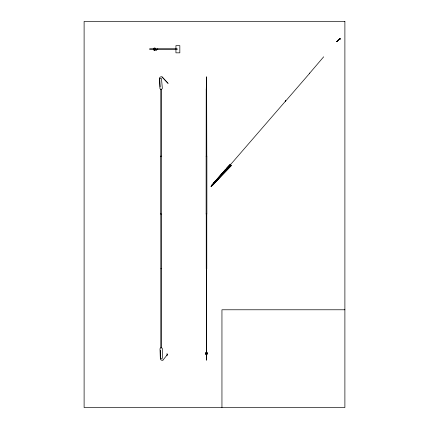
<?xml version="1.0" encoding="UTF-8"?>
<svg xmlns="http://www.w3.org/2000/svg" width="429" height="429" viewBox="0 0 429 429"><rect width="100%" height="100%" fill="white"/><g stroke="black" fill="none" stroke-linecap="round" stroke-linejoin="round"><path stroke-width="0.64" d="M338.572 39.715C334.985 44.434 337.896 39.538 339.457 39.221M212.913 184.368L213.326 183.408A7.615 7.615 0 0 1 213.61 183.06L225.482 169.552L214.462 182.497L216.162 180.711L230.63 164.184L230.159 164.656A2.595 2.595 0 0 1 230.035 164.977M230.287 164.688L230.432 164.291M336.781 41.742L336.797 41.597A2.815 2.815 0 0 0 337.065 41.425L337.366 41.163A3.384 3.384 0 0 0 337.489 41.045L338.674 39.779M339.103 39.355L339.473 39.093L339.108 39.227M337.097 41.527L337.489 41.045M210.929 186.642L211.797 185.049L229.52 165.106A3.475 3.475 0 0 1 229.847 164.58L230.373 164.334M211.636 185.639L211.256 185.875L211.529 185.392M213.24 183.553L213.336 183.398A7.368 7.368 0 0 1 213.615 183.049L213.878 182.743M230.234 164.747L216.211 181.081M230.625 164.216L230.384 164.875A3.041 3.041 0 0 1 229.992 165.412L216.211 181.076L216.543 180.282M225.284 170.072L227.204 167.498M339.881 38.535L340.041 38.492A1.952 1.952 0 0 1 339.993 39.254L339.559 39.741M213.953 182.657L213.739 183.199A6.44 6.44 0 0 1 213.379 183.51L213.379 183.505A6.43 6.43 0 0 0 213.728 183.204L213.808 183.129M211.148 186.561A26.48 26.48 0 0 0 213.465 184.416L213.781 183.633L213.39 184.014M211.535 185.714L211.706 185.167M339.913 39.296L339.94 39.248A1.035 1.035 0 0 0 339.999 39.007A0.778 0.778 0 0 0 339.983 38.562M336.792 41.608L336.797 41.597A2.429 2.429 0 0 0 337.006 41.474L337.366 41.163M339.95 38.556L339.929 38.578A1.024 1.024 0 0 0 339.848 38.857A0.778 0.778 0 0 0 339.87 39.307M285.178 101.528L285.376 101.367A1.636 1.636 0 0 0 285.671 100.702L285.644 100.472M162.988 360.065L167.669 354.247M337.484 41.173L338.637 39.827M309.459 73.461L323.686 56.8M230.416 164.768L285.36 101.314A1.287 1.287 0 0 0 285.564 100.954A1.244 1.244 0 0 0 285.628 100.735L285.585 100.579M285.344 101.405L309.325 73.697A0.944 0.944 0 0 0 309.481 73.407A0.965 0.965 0 0 0 309.534 73.182L309.497 73.064M211.706 185.58L213.02 184.079M337.146 41.361L338.299 40.069M226.952 168.173L229.274 165.771M227.89 166.758L228.351 166.275M213.465 184.416L231.14 165.9L231.387 165.219L213.583 183.827M228.963 165.653L229.252 165.369M214.468 182.491L214.189 182.77M214.2 182.759L213.792 183.145M213.025 184.373L213.401 184.009A7.186 7.186 0 0 1 213.095 184.266L212.94 184.373M213.031 184.368L212.677 184.711M338.25 40.117L338.486 39.784M212.687 184.701L211.942 185.382M339.891 39.473L339.806 39.371A1.957 1.957 0 0 1 339.854 38.61M211.62 185.65L211.958 185.366A21.718 21.718 0 0 0 212.366 184.996M339.618 38.669L339.95 38.401M149.63 48.74L177.145 48.74L177.166 49.603L149.528 49.603M206.639 76.914L206.242 89.259M162.039 76.92L168.039 83.312L162.039 76.92A1.872 1.872 0 0 0 159.491 78.116L159.915 88.39A1.239 1.239 0 0 0 160.832 89.27L161.363 89.259A1.239 1.239 0 0 0 162.328 88.277L161.545 79.199A0.906 0.906 0 0 0 160.607 78.271A0.906 0.906 0 0 0 159.733 79.263L160.162 86.851M160.719 156.177L161.406 156.177L161.438 213.974L160.719 213.974M206.156 213.974L206.875 213.974L206.875 156.177L206.156 156.177L206.215 89.259M161.309 268.736L160.811 268.736L160.795 213.98M206.757 268.736L206.252 268.736L206.231 213.98M344.889 309.776L221.949 309.776L221.949 407.55M167.015 353.512L167.058 355.738M206.37 360.065L206.639 354.51M160.349 350.305L160.51 357.904A0.906 0.906 0 0 0 161.454 358.816A0.906 0.906 0 0 0 162.318 357.824L162.403 348.718A1.239 1.239 0 0 0 159.99 348.788L160.36 359.068A1.872 1.872 0 0 0 162.988 360.065M206.789 156.177L206.639 76.92M206.773 213.98L206.773 268.736M206.606 268.742L206.639 352.311M206.639 352.649L206.639 354.172M206.408 268.742L206.37 352.306M206.37 352.643L206.37 354.177M206.37 354.515L206.37 360.151M206.129 156.177L206.129 213.974M175.933 48.74L175.933 45.656L179.837 45.656L179.837 52.837L175.933 52.842L175.933 49.603M161.363 89.264L161.363 156.177M161.336 213.98L161.336 268.736M161.159 268.742L161.159 347.828M160.961 268.742L160.961 347.828M160.789 89.259L160.789 156.177M160.693 156.177L160.693 213.974M157.743 48.74L157.743 49.603M155.7 49.694A1.207 1.207 0 0 1 153.485 49.603M153.523 48.654A1.207 1.207 0 0 1 155.738 48.74M155.47 49.603A0.933 0.933 0 0 1 153.813 49.603M153.818 48.74A0.933 0.933 0 0 1 155.464 48.74M339.548 39.586A1.212 1.212 0 0 1 339.591 38.69M156.065 49.973C156.66 51.105 156.81 48.997 156.065 49.973M344.889 21.45L84.111 21.45L84.111 407.55L344.889 407.55L344.889 21.45M205.888 354.349A1.11 1.11 0 0 0 207.593 353.458A1.11 1.11 0 0 0 205.963 352.424A1.11 1.11 0 0 0 205.888 354.349M206.076 354.075A0.778 0.778 0 0 0 207.255 353.426A0.778 0.778 0 0 0 206.108 352.729A0.778 0.778 0 0 0 206.076 354.075"/></g></svg>
